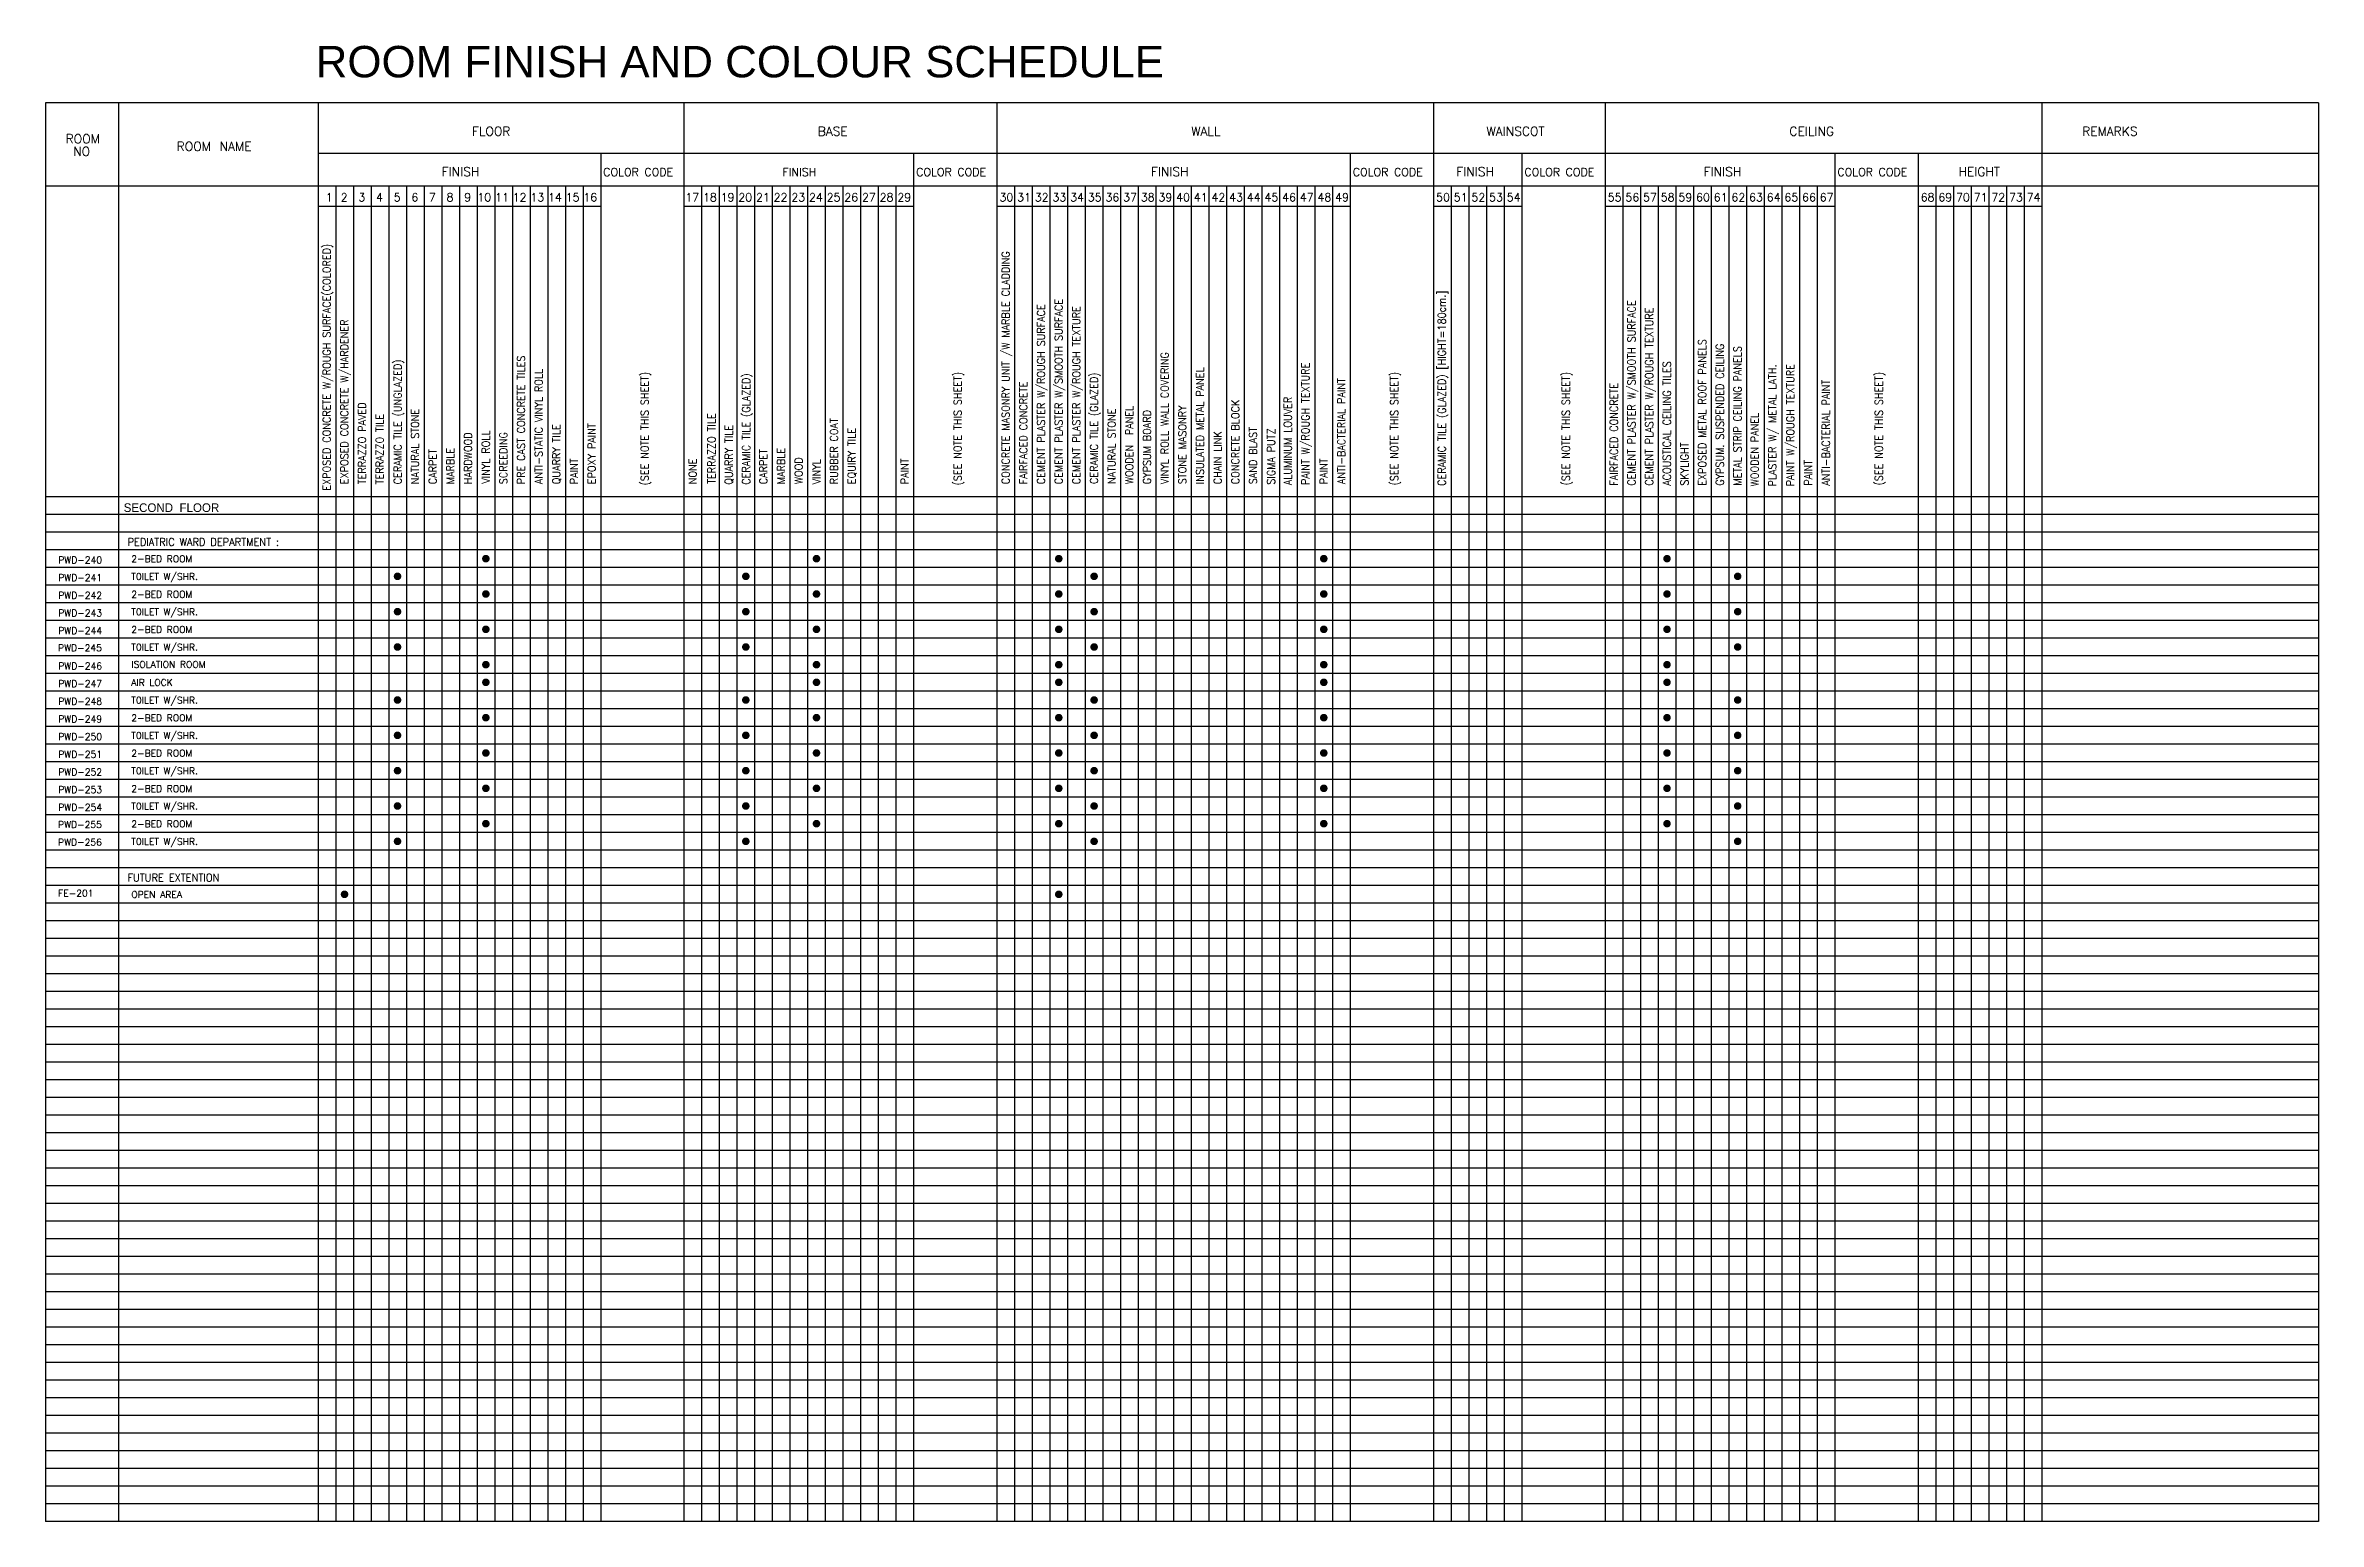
# Model space of a CAD drawing. Extents: x 1058777 to 1160100, y -370610 to -304816.
import ezdxf

# ---------------------------------------------------------------- set-up
doc = ezdxf.new("R2010")
doc.units = 0
doc.layers.get('0').update_dxf_attribs({"linetype": 'CONTINUOUS'})
for name, color, linetype in [('LIFTS', 1, 'CONTINUOUS'), ('LINE', 5, 'CONTINUOUS'), ('RAKA', 2, 'CONTINUOUS'), ('TEXT', 2, 'CONTINUOUS')]:
    doc.layers.add(name, color=color, linetype=linetype)
doc.styles.add('EBORD2', font='romand.shx')
doc.styles.add('ROMANC', font='romanc', dxfattribs={"height": 0.1})
doc.styles.add('ROMANS', font='ROMANS.shx', dxfattribs={"height": 200})
doc.styles.add('STYLE1', font='')
doc.styles.add('STYLE2', font='swissek.ttf')
doc.styles.get('STYLE1').set_extended_font_data('Andalus')

# ---------------------------------------------------------------- blocks, each defined once
blk = doc.blocks.new('DOT1')
at = {"color": 2, "const_width": 150}
blk.add_lwpolyline([(-425, -350, 1), (-275, -350, 1)], format="xyb", close=True, dxfattribs=at)

msp = doc.modelspace()

# ---------------------------------------------------------------- linework, layer by layer
at = {"layer": 'LINE', "color": 2}
for p, q in [((1160100, -307377), (1058777, -307377)), ((1160100, -307377), (1058777, -307377)), ((1058777, -307377), (1058777, -370610)), ((1062039, -307377), (1062039, -324935)), ((1070927, -307377), (1070927, -324935)), ((1087239, -307377), (1087239, -324935)), ((1101189, -307377), (1101189, -324935)), ((1120652, -307377), (1120652, -324935)), ((1128302, -307377), (1128302, -324935)), ((1147764, -307377), (1147764, -324935)), ((1160100, -307377), (1160100, -324935)), ((1160100, -309627), (1070927, -309627)), ((1083527, -309627), (1083527, -324935)), ((1097477, -309627), (1097477, -324935)), ((1116939, -309627), (1116939, -324935)), ((1124589, -309627), (1124589, -324935)), ((1138539, -309627), (1138539, -324935)), ((1142252, -309627), (1142252, -370610)), ((1160100, -311089), (1058777, -311089)), ((1083527, -311989), (1070927, -311989)), ((1097477, -311989), (1087239, -311989)), ((1116939, -311989), (1101189, -311989)), ((1124589, -311989), (1120652, -311989)), ((1138539, -311989), (1128302, -311989)), ((1147764, -311989), (1142252, -311989)), ((1160100, -324935), (1058777, -324935)), ((1062039, -324935), (1062039, -370610)), ((1070927, -324935), (1070927, -370610)), ((1083527, -324935), (1083527, -370610)), ((1087239, -324935), (1087239, -370610)), ((1097477, -324935), (1097477, -370610)), ((1101189, -324935), (1101189, -370610)), ((1116939, -324935), (1116939, -370610)), ((1120652, -324935), (1120652, -370610)), ((1124589, -324935), (1124589, -370610)), ((1128302, -324935), (1128302, -370610)), ((1138539, -324935), (1138539, -370610)), ((1160100, -324935), (1160100, -370610)), ((1160100, -325723), (1058777, -325723)), ((1160100, -370610), (1058777, -370610)), ((1160100, -370610), (1058777, -370610))]:
    msp.add_line(p, q, dxfattribs=at)
at = {"layer": 'LINE'}
for p, q in [((1071714, -311089), (1071714, -324935)), ((1072502, -311089), (1072502, -324935)), ((1073289, -311089), (1073289, -324935)), ((1074077, -311089), (1074077, -324935)), ((1074864, -311089), (1074864, -324935)), ((1075652, -311089), (1075652, -324935)), ((1076439, -311089), (1076439, -324935)), ((1077227, -311089), (1077227, -324935)), ((1078014, -311089), (1078014, -324935)), ((1078802, -311089), (1078802, -324935)), ((1079589, -311089), (1079589, -324935)), ((1080377, -311089), (1080377, -324935)), ((1081164, -311089), (1081164, -324935)), ((1081952, -311089), (1081952, -324935)), ((1082739, -311089), (1082739, -324935)), ((1088027, -311089), (1088027, -324935)), ((1088814, -311089), (1088814, -324935)), ((1089602, -311089), (1089602, -324935)), ((1090389, -311089), (1090389, -324935)), ((1091177, -311089), (1091177, -324935)), ((1091964, -311089), (1091964, -324935)), ((1092752, -311089), (1092752, -324935)), ((1093539, -311089), (1093539, -324935)), ((1094327, -311089), (1094327, -324935)), ((1095114, -311089), (1095114, -324935)), ((1095902, -311089), (1095902, -324935)), ((1096689, -311089), (1096689, -324935)), ((1101977, -311089), (1101977, -324935)), ((1102764, -311089), (1102764, -324935)), ((1103552, -311089), (1103552, -324935)), ((1104339, -311089), (1104339, -324935)), ((1105127, -311089), (1105127, -324935)), ((1105914, -311089), (1105914, -324935)), ((1106702, -311089), (1106702, -324935)), ((1107489, -311089), (1107489, -324935)), ((1108277, -311089), (1108277, -324935)), ((1109064, -311089), (1109064, -324935)), ((1109852, -311089), (1109852, -324935)), ((1110639, -311089), (1110639, -324935)), ((1111427, -311089), (1111427, -324935)), ((1112214, -311089), (1112214, -324935)), ((1113002, -311089), (1113002, -324935)), ((1113789, -311089), (1113789, -324935)), ((1114577, -311089), (1114577, -324935)), ((1115364, -311089), (1115364, -324935)), ((1116152, -311089), (1116152, -324935)), ((1121439, -311089), (1121439, -324935)), ((1122227, -311089), (1122227, -324935)), ((1123014, -311089), (1123014, -324935)), ((1123802, -311089), (1123802, -324935)), ((1129089, -311089), (1129089, -324935)), ((1129877, -311089), (1129877, -324935)), ((1130664, -311089), (1130664, -324935)), ((1131452, -311089), (1131452, -324935)), ((1132239, -311089), (1132239, -324935)), ((1133027, -311089), (1133027, -324935)), ((1133814, -311089), (1133814, -324935)), ((1134602, -311089), (1134602, -324935)), ((1135389, -311089), (1135389, -324935)), ((1136177, -311089), (1136177, -324935)), ((1136964, -311089), (1136964, -324935)), ((1137752, -311089), (1137752, -324935)), ((1143039, -311089), (1143039, -370610)), ((1143827, -311089), (1143827, -370610)), ((1144614, -311089), (1144614, -370610)), ((1145402, -311089), (1145402, -370610)), ((1146189, -311089), (1146189, -324935)), ((1146977, -311089), (1146977, -324935)), ((1071714, -324935), (1071714, -370610)), ((1072502, -324935), (1072502, -370610)), ((1073289, -324935), (1073289, -370610)), ((1074077, -324935), (1074077, -370610)), ((1074864, -324935), (1074864, -370610)), ((1075652, -324935), (1075652, -370610)), ((1076439, -324935), (1076439, -370610)), ((1077227, -324935), (1077227, -370610)), ((1078014, -324935), (1078014, -370610)), ((1078802, -324935), (1078802, -370610)), ((1079589, -324935), (1079589, -370610)), ((1080377, -324935), (1080377, -370610)), ((1081164, -324935), (1081164, -370610)), ((1081952, -324935), (1081952, -370610)), ((1082739, -324935), (1082739, -370610)), ((1088027, -324935), (1088027, -370610)), ((1088814, -324935), (1088814, -370610)), ((1089602, -324935), (1089602, -370610)), ((1090389, -324935), (1090389, -370610)), ((1091177, -324935), (1091177, -370610)), ((1091964, -324935), (1091964, -370610)), ((1092752, -324935), (1092752, -370610)), ((1093539, -324935), (1093539, -370610)), ((1094327, -324935), (1094327, -370610)), ((1095114, -324935), (1095114, -370610)), ((1095902, -324935), (1095902, -370610)), ((1096689, -324935), (1096689, -370610)), ((1101977, -324935), (1101977, -370610)), ((1102764, -324935), (1102764, -370610)), ((1103552, -324935), (1103552, -370610)), ((1104339, -324935), (1104339, -370610)), ((1105127, -324935), (1105127, -370610)), ((1105914, -324935), (1105914, -370610)), ((1106702, -324935), (1106702, -370610)), ((1107489, -324935), (1107489, -370610)), ((1108277, -324935), (1108277, -370610)), ((1109064, -324935), (1109064, -370610)), ((1109852, -324935), (1109852, -370610)), ((1110639, -324935), (1110639, -370610)), ((1111427, -324935), (1111427, -370610)), ((1112214, -324935), (1112214, -370610)), ((1113002, -324935), (1113002, -370610)), ((1113789, -324935), (1113789, -370610)), ((1114577, -324935), (1114577, -370610)), ((1115364, -324935), (1115364, -370610)), ((1116152, -324935), (1116152, -370610)), ((1121439, -324935), (1121439, -370610)), ((1122227, -324935), (1122227, -370610)), ((1123014, -324935), (1123014, -370610)), ((1123802, -324935), (1123802, -370610)), ((1129089, -324935), (1129089, -370610)), ((1129877, -324935), (1129877, -370610)), ((1130664, -324935), (1130664, -370610)), ((1131452, -324935), (1131452, -370610)), ((1132239, -324935), (1132239, -370610)), ((1133027, -324935), (1133027, -370610)), ((1133814, -324935), (1133814, -370610)), ((1134602, -324935), (1134602, -370610)), ((1135389, -324935), (1135389, -370610)), ((1136177, -324935), (1136177, -370610)), ((1136964, -324935), (1136964, -370610)), ((1137752, -324935), (1137752, -370610)), ((1146189, -324935), (1146189, -370610)), ((1146977, -324935), (1146977, -370610)), ((1147764, -324935), (1147764, -370610)), ((1160100, -326510), (1058777, -326510)), ((1160100, -327298), (1058777, -327298)), ((1160100, -328085), (1058777, -328085)), ((1160100, -328085), (1058777, -328085)), ((1160100, -328873), (1058777, -328873)), ((1160100, -329660), (1058777, -329660)), ((1160100, -330448), (1058777, -330448)), ((1160100, -331235), (1058777, -331235)), ((1160100, -332023), (1058777, -332023)), ((1160100, -332810), (1058777, -332810)), ((1160100, -333598), (1058777, -333598)), ((1160100, -334385), (1058777, -334385)), ((1160100, -335173), (1058777, -335173)), ((1160100, -335960), (1058777, -335960)), ((1160100, -336748), (1058777, -336748)), ((1160100, -337535), (1058777, -337535)), ((1160100, -338323), (1058777, -338323)), ((1160100, -339110), (1058777, -339110)), ((1160100, -339898), (1058777, -339898)), ((1160100, -340685), (1058777, -340685)), ((1160100, -341473), (1058777, -341473)), ((1160100, -342260), (1058777, -342260)), ((1160100, -343048), (1058777, -343048)), ((1160100, -343835), (1058777, -343835)), ((1160100, -344623), (1058777, -344623)), ((1160100, -345410), (1058777, -345410)), ((1160100, -346198), (1058777, -346198)), ((1160100, -346985), (1058777, -346985)), ((1160100, -347773), (1058777, -347773)), ((1160100, -348560), (1058777, -348560)), ((1160100, -349348), (1058777, -349348)), ((1160100, -350135), (1058777, -350135)), ((1160100, -350923), (1058777, -350923)), ((1160100, -351710), (1058777, -351710)), ((1160100, -352498), (1058777, -352498)), ((1160100, -353285), (1058777, -353285)), ((1160100, -354073), (1058777, -354073)), ((1160100, -354860), (1058777, -354860)), ((1160100, -355648), (1058777, -355648)), ((1160100, -356435), (1058777, -356435)), ((1160100, -357223), (1058777, -357223)), ((1160100, -358010), (1058777, -358010)), ((1160100, -358798), (1058777, -358798)), ((1160100, -359585), (1058777, -359585)), ((1160100, -360373), (1058777, -360373)), ((1160100, -361160), (1058777, -361160)), ((1160100, -361948), (1058777, -361948)), ((1160100, -362735), (1058777, -362735)), ((1160100, -362735), (1058777, -362735)), ((1160100, -363523), (1058777, -363523)), ((1160100, -363523), (1058777, -363523)), ((1160100, -364310), (1058777, -364310)), ((1160100, -364310), (1058777, -364310)), ((1160100, -365098), (1058777, -365098)), ((1160100, -365098), (1058777, -365098)), ((1160100, -365885), (1058777, -365885)), ((1160100, -365885), (1058777, -365885)), ((1160100, -366673), (1058777, -366673)), ((1160100, -366673), (1058777, -366673)), ((1160100, -367460), (1058777, -367460)), ((1160100, -367460), (1058777, -367460)), ((1160100, -368248), (1058777, -368248)), ((1160100, -368248), (1058777, -368248)), ((1160100, -369035), (1058777, -369035)), ((1160100, -369035), (1058777, -369035)), ((1160100, -369823), (1058777, -369823)), ((1160100, -369823), (1058777, -369823)), ((1160100, -369823), (1058777, -369823)), ((1160100, -369823), (1058777, -369823))]:
    msp.add_line(p, q, dxfattribs=at)

# ---------------------------------------------------------------- block references
at = {"layer": 'LIFTS', "xscale": 1.125, "yscale": 1.125, "zscale": 1.125}
for p in [(1078802, -327298), (1093539, -327298), (1104339, -327298), (1116152, -327298), (1131452, -327298), (1074864, -328085), (1078802, -328873), (1090389, -328085), (1093539, -328873), (1104339, -328873), (1105914, -328085), (1116152, -328873), (1131452, -328873), (1134602, -328085), (1074864, -329660), (1090389, -329660), (1105914, -329660), (1134602, -329660), (1078802, -330448), (1093539, -330448), (1104339, -330448), (1116152, -330448), (1131452, -330448), (1074864, -331235), (1078802, -332023), (1090389, -331235), (1093539, -332023), (1104339, -332023), (1105914, -331235), (1116152, -332023), (1131452, -332023), (1134602, -331235), (1078802, -332810), (1093539, -332810), (1104339, -332810), (1116152, -332810), (1131452, -332810), (1074864, -333598), (1090389, -333598), (1105914, -333598), (1134602, -333598), (1078802, -334385), (1093539, -334385), (1104339, -334385), (1116152, -334385), (1131452, -334385), (1074864, -335173), (1078802, -335960), (1090389, -335173), (1093539, -335960), (1104339, -335960), (1105914, -335173), (1116152, -335960), (1131452, -335960), (1134602, -335173), (1074864, -336748), (1090389, -336748), (1105914, -336748), (1134602, -336748), (1078802, -337535), (1093539, -337535), (1104339, -337535), (1116152, -337535), (1131452, -337535), (1074864, -338323), (1078802, -339110), (1090389, -338323), (1093539, -339110), (1104339, -339110), (1105914, -338323), (1116152, -339110), (1131452, -339110), (1134602, -338323), (1074864, -339898), (1090389, -339898), (1105914, -339898), (1134602, -339898), (1072502, -342260), (1104339, -342260)]:
    msp.add_blockref('DOT1', p, dxfattribs=at)

# ---------------------------------------------------------------- texts
at = {"color": 1, "style": 'STYLE2'}
msp.add_text('ROOM FINISH AND COLOUR SCHEDULE', height=1400, dxfattribs=at).set_placement((1070823, -306237))
at = {"layer": 'LINE', "color": 2}
for s, height, style, p in [('1', 360, 'ROMANS', (1071264, -311764)), ('2', 360, 'ROMANS', (1071939, -311764)), ('3', 360, 'ROMANS', (1072727, -311764)), ('4', 360, 'ROMANS', (1073514, -311764)), ('5', 360, 'ROMANS', (1074302, -311764)), ('6', 360, 'ROMANS', (1075089, -311764)), ('7', 360, 'ROMANS', (1075866, -311764)), ('8', 360, 'ROMANS', (1076654, -311764)), ('9', 360, 'ROMANS', (1077441, -311764)), ('10', 360, 'ROMANS', (1078028, -311764)), ('11', 360, 'ROMANS', (1078816, -311764)), ('12', 360, 'ROMANS', (1079603, -311764)), ('13', 360, 'ROMANS', (1080391, -311764)), ('14', 360, 'ROMANS', (1081178, -311764)), ('15', 360, 'ROMANS', (1081966, -311764)), ('16', 360, 'ROMANS', (1082753, -311764)), ('17', 360, 'ROMANS', (1087298, -311764)), ('18', 360, 'ROMANS', (1088085, -311764)), ('19', 360, 'ROMANS', (1088873, -311764)), ('20', 360, 'ROMANS', (1089660, -311764)), ('21', 360, 'ROMANS', (1090448, -311764)), ('22', 360, 'ROMANS', (1091235, -311764)), ('23', 360, 'ROMANS', (1092023, -311764)), ('24', 360, 'ROMANS', (1092810, -311764)), ('25', 360, 'ROMANS', (1093598, -311764)), ('26', 360, 'ROMANS', (1094385, -311764)), ('27', 360, 'ROMANS', (1095173, -311764)), ('28', 360, 'ROMANS', (1095960, -311764)), ('29', 360, 'ROMANS', (1096748, -311764)), ('30', 360, 'ROMANS', (1101302, -311764)), ('31', 360, 'ROMANS', (1102089, -311764)), ('32', 360, 'ROMANS', (1102877, -311764)), ('33', 360, 'ROMANS', (1103664, -311764)), ('34', 360, 'ROMANS', (1104452, -311764)), ('35', 360, 'ROMANS', (1105239, -311764)), ('36', 360, 'ROMANS', (1106027, -311764)), ('37', 360, 'ROMANS', (1106814, -311764)), ('38', 360, 'ROMANS', (1107602, -311764)), ('39', 360, 'ROMANS', (1108389, -311764)), ('40', 360, 'ROMANS', (1109177, -311764)), ('41', 360, 'ROMANS', (1109964, -311764)), ('42', 360, 'ROMANS', (1110752, -311764)), ('43', 360, 'ROMANS', (1111539, -311764)), ('44 ', 360, 'ROMANS', (1112327, -311764)), ('45', 360, 'ROMANS', (1113114, -311764)), ('46', 360, 'ROMANS', (1113902, -311764)), ('47', 360, 'ROMANS', (1114689, -311764)), ('48', 360, 'ROMANS', (1115477, -311764)), ('49', 360, 'ROMANS', (1116264, -311764)), ('50', 360, 'ROMANS', (1120764, -311764)), ('51', 360, 'ROMANS', (1121552, -311764)), ('52', 360, 'ROMANS', (1122339, -311764)), ('53', 360, 'ROMANS', (1123127, -311764)), ('54', 360, 'ROMANS', (1123914, -311764)), ('55', 360, 'ROMANS', (1128414, -311764)), ('56', 360, 'ROMANS', (1129202, -311764)), ('57', 360, 'ROMANS', (1129989, -311764)), ('58', 360, 'ROMANS', (1130777, -311764)), ('59', 360, 'ROMANS', (1131564, -311764)), ('60', 360, 'ROMANS', (1132352, -311764)), ('61', 360, 'ROMANS', (1133139, -311764)), ('62', 360, 'ROMANS', (1133927, -311764)), ('63', 360, 'ROMANS', (1134714, -311764)), ('64 ', 360, 'ROMANS', (1135502, -311764)), ('65', 360, 'ROMANS', (1136289, -311764)), ('66', 360, 'ROMANS', (1137077, -311764)), ('67', 360, 'ROMANS', (1137864, -311764)), ('68', 360, 'ROMANS', (1142364, -311764)), ('69', 360, 'ROMANS', (1143152, -311764)), ('70', 360, 'ROMANS', (1143939, -311764)), ('71', 360, 'ROMANS', (1144727, -311764)), ('72', 360, 'ROMANS', (1145514, -311764)), ('73', 360, 'ROMANS', (1146302, -311764)), ('74', 360, 'ROMANS', (1147089, -311764)), ('PWD-240', 300, 'EBORD2', (1059346, -327900)), ('T0ILET W/SHR.', 300, 'EBORD2', (1062602, -328637)), ('2-BED ROOM', 300, 'EBORD2', (1062602, -327849)), ('PWD-241', 300, 'EBORD2', (1059346, -328687)), ('PWD-242', 300, 'EBORD2', (1059346, -329475)), ('2-BED ROOM', 300, 'EBORD2', (1062602, -329432)), ('PWD-243', 300, 'EBORD2', (1059346, -330262)), ('T0ILET W/SHR.', 300, 'EBORD2', (1062602, -330212)), ('PWD-244', 300, 'EBORD2', (1059346, -331050)), ('2-BED ROOM', 300, 'EBORD2', (1062602, -330999)), ('PWD-245', 300, 'EBORD2', (1059339, -331817)), ('PWD-246', 300, 'EBORD2', (1059346, -332625)), ('T0ILET W/SHR.', 300, 'EBORD2', (1062602, -331787)), ('ISOLATION ROOM', 300, 'EBORD2', (1062602, -332556)), ('PWD-247', 300, 'EBORD2', (1059346, -333412)), ('AIR LOCK', 300, 'EBORD2', (1062602, -333362)), ('PWD-248', 300, 'EBORD2', (1059346, -334200)), ('T0ILET W/SHR.', 300, 'EBORD2', (1062602, -334149)), ('PWD-249', 300, 'EBORD2', (1059346, -334987)), ('T0ILET W/SHR.', 300, 'EBORD2', (1062602, -335724)), ('2-BED ROOM', 300, 'EBORD2', (1062602, -334937)), ('PWD-250', 300, 'EBORD2', (1059346, -335775)), ('PWD-251', 300, 'EBORD2', (1059346, -336562)), ('2-BED ROOM', 300, 'EBORD2', (1062602, -336512)), ('PWD-252', 300, 'EBORD2', (1059346, -337350)), ('T0ILET W/SHR.', 300, 'EBORD2', (1062602, -337299)), ('PWD-253', 300, 'EBORD2', (1059346, -338137)), ('2-BED ROOM', 300, 'EBORD2', (1062602, -338095)), ('PWD-255', 300, 'EBORD2', (1059339, -339692)), ('PWD-254', 300, 'EBORD2', (1059346, -338925)), ('T0ILET W/SHR.', 300, 'EBORD2', (1062602, -338874)), ('2-BED ROOM', 300, 'EBORD2', (1062602, -339662)), ('PWD-256', 300, 'EBORD2', (1059339, -340479)), ('T0ILET W/SHR.', 300, 'EBORD2', (1062602, -340449)), ('FE-201', 300, 'EBORD2', (1059339, -342753)), ('OPEN AREA', 300, 'EBORD2', (1062602, -342812))]:
    msp.add_text(s, height=height, dxfattribs=dict(at, style=style)).set_placement(p)
at = {"layer": 'LINE', "color": 2, "style": 'EBORD2', "width": 0.9}
for s, p in [('EXPOSED CONCRETE W/ROUGH SURFACE(COLORED)', (1071489, -324660)), ('CONCRETE MASONRY UNIT /W MARBLE CLADDING', (1101752, -324373)), ('CEMENT PLASTER W/SMOOTH SURFACE', (1104114, -324373)), ('CERAMIC TILE (GLAZED) [HIGHT=180cm.]', (1121193, -324447)), ('CEMENT PLASTER W/SMOOTH SURFACE', (1129652, -324440)), ('EXPOSED CONCRETE W/HARDENER', (1072277, -324373)), ('CEMENT PLASTER W/ROUGH SURFACE', (1103327, -324373)), ('CEMENT PLASTER W/ROUGH TEXTURE', (1104902, -324373)), ('CEMENT PLASTER W/ROUGH TEXTURE', (1130439, -324440)), ('EXPOSED METAL ROOF PANELS', (1132802, -324440)), ('GYPSUM. SUSPENDED CEILING', (1133589, -324440)), ('CERAMIC TILE (UNGLAZED)', (1074654, -324374)), ('PRE CAST CONCRETE TILES', (1080152, -324373)), ('ANTI-STATIC VINYL ROLL', (1080939, -324373)), ('VINYL ROLL WALL COVERING', (1108839, -324373)), ('INSULATED METAL PANEL', (1110414, -324373)), ('PAINT W/ROUGH TEXTURE', (1115115, -324411)), ('ACOUSTICAL CEILING TILES', (1131227, -324440)), ('METAL STRIP CEILING PANELS', (1134377, -324440)), ('PLASTER W/ METAL LATH.', (1135931, -324475)), ('PAINT W/ROUGH TEXTURE', (1136731, -324472)), ('(SEE NOTE THIS SHEET)', (1085663, -324428)), ('CERAMIC TILE (GLAZED)', (1090184, -324398)), ('(SEE NOTE THIS SHEET)', (1099613, -324428)), ('FAIRFACED CONCRETE', (1102539, -324373)), ('CERAMIC TILE (GLAZED)', (1105688, -324362)), ('ANTI-BACTERIAL PAINT', (1116714, -324373)), ('(SEE NOTE THIS SHEET)', (1119075, -324428)), ('(SEE NOTE THIS SHEET)', (1126725, -324428)), ('FAIRFACED CONCRETE', (1128864, -324440)), ('ANTI-BACTERIAL PAINT', (1138314, -324440)), ('(SEE NOTE THIS SHEET)', (1140675, -324428)), ('TERRAZZO PAVED', (1073064, -324373)), ('NATURAL STONE', (1075427, -324373)), ('NATURAL STONE', (1106476, -324362)), ('WOODEN  PANEL', (1107264, -324373)), ('GYPSUM BOARD', (1108052, -324373)), ('STONE MASONRY', (1109627, -324373)), ('CONCRETE BLOCK', (1111989, -324373)), ('ALUMINUM LOUVER', (1114329, -324417)), ('WOODEN PANEL', (1135140, -324472)), ('TERRAZZO TILE', (1073850, -324380)), ('HARDWOOD', (1077789, -324373)), ('VINYL ROLL', (1078581, -324349)), ('SCREEDING', (1079364, -324373)), ('QUARRY TILE', (1081727, -324373)), ('EPOXY PAINT', (1083302, -324373)), ('TERRAZZO TILE', (1088643, -324355)), ('QUARRY TILE', (1089413, -324398)), ('RUBBER COAT', (1094102, -324373)), ('EQUIRY TILE', (1094889, -324373)), ('CHAIN LINK', (1111202, -324373)), ('SAND BLAST', (1112777, -324373)), ('SIGMA PUTZ', (1113584, -324392)), ('CARPET', (1076214, -324373)), ('MARBLE', (1077002, -324373)), ('PAINT', (1082514, -324373)), ('CARPET', (1090952, -324373)), ('MARBLE', (1091739, -324373)), ('WOOD', (1092527, -324373)), ('VINYL', (1093323, -324378)), ('PAINT', (1097252, -324373)), ('PAINT', (1115927, -324373)), ('SKYLIGHT', (1132014, -324440)), ('NONE', (1087802, -324373)), ('PAINT', (1137527, -324440))]:
    msp.add_text(s, height=350, rotation=90, dxfattribs=at).set_placement(p)
at = {"layer": 'LINE', "color": 2, "style": 'ROMANC', "width": 0.95}
for s, p in [('PEDIATRIC WARD DEPARTMENT :', (1062433, -327118)), ('FUTURE EXTENTION', (1062433, -342080))]:
    msp.add_text(s, height=337.5, dxfattribs=at).set_placement(p)
at = {"layer": 'RAKA', "style": 'ROMANS'}
for s, height, p in [('ROOM', 400, (1059677, -309177)), ('FLOOR', 400, (1077789, -308839)), ('BASE', 400, (1093202, -308839)), ('WALL', 400, (1109852, -308839)), ('WAINSCOT', 400, (1123014, -308839)), ('CEILING', 400, (1136514, -308839)), ('REMARKS', 400, (1149564, -308839)), ('NO', 400, (1060014, -309739)), ('ROOM', 400, (1064627, -309514)), ('NAME', 400, (1066539, -309514)), ('FINISH', 400, (1076439, -310639)), ('COLOR CODE', 360, (1083639, -310639)), ('FINISH', 360, (1091627, -310639)), ('COLOR CODE', 360, (1097589, -310639)), ('FINISH', 400, (1108052, -310639)), ('COLOR CODE', 360, (1117052, -310639)), ('FINISH', 400, (1121664, -310639)), ('COLOR CODE', 360, (1124702, -310639)), ('FINISH', 400, (1132689, -310639)), ('COLOR CODE', 360, (1138652, -310639)), ('HEIGHT', 400, (1144052, -310639))]:
    msp.add_text(s, height=height, dxfattribs=at).set_placement(p)
at = {"layer": 'TEXT', "style": 'STYLE1'}
msp.add_text('SECOND  FLOOR ', height=384.75, dxfattribs=at).set_placement((1062264, -325610))

doc.saveas('drawing.dxf')
